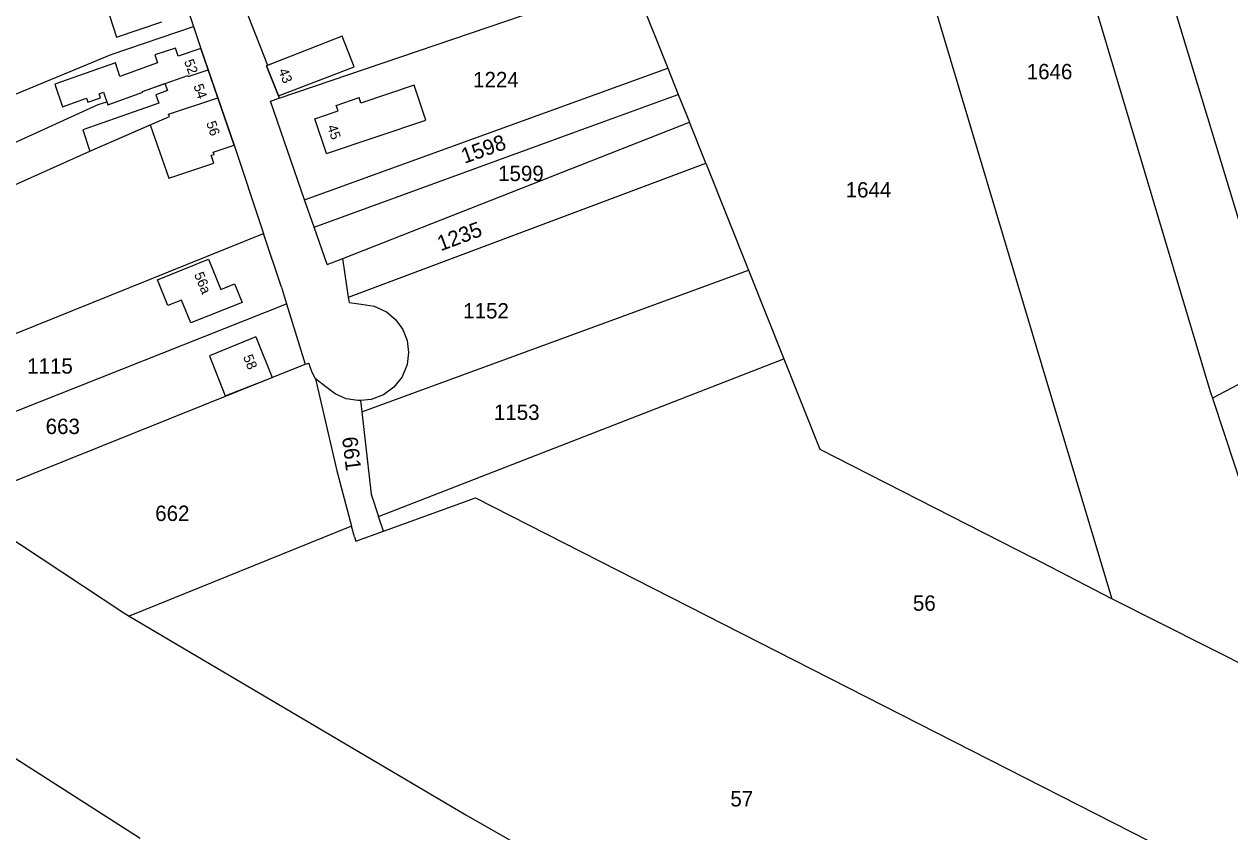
# Model space of a CAD drawing. Extents: x 191922 to 199923, y 328959 to 333350.
# Drawn here: x 192884 to 193096.1, y 329394 to 329536.2 of the extents above; entities that cross this region are included whole.
import ezdxf

# ---------------------------------------------------------------- set-up
doc = ezdxf.new("R2010")
doc.units = 0
for name, color, linetype in [('enkelbestemming', 7, 'Continuous'), ('Level 6', 7, 'Continuous'), ('maatvoering - maximum aantal wooneenheden', 7, 'Continuous'), ('recreatiewoning', 7, 'Continuous')]:
    doc.layers.add(name, color=color, linetype=linetype)

msp = doc.modelspace()

# ---------------------------------------------------------------- linework, layer by layer
at = {"layer": 'Level 6'}
for p, q in [((193057.67, 329588.48), (193092.65, 329471.52)), ((193029.67, 329587.79), (193064.57, 329470.98)), ((192909.19, 329549.64), (192913.78, 329535.76)), ((192928.88, 329523.13), (192990.9, 329544.23)), ((192990.9, 329544.23), (192997.21, 329528.38)), ((192926.86, 329528.87), (192922.76, 329539.29)), ((192913.78, 329535.76), (192915.12, 329531.85)), ((192915.12, 329531.85), (192916.39, 329528.13)), ((192916.39, 329528.13), (192918.09, 329523.19)), ((192926.86, 329528.87), (192926.66, 329528.79)), ((192926.66, 329528.79), (192928.74, 329523.52)), ((192933.34, 329505.23), (192997.21, 329528.38)), ((192997.21, 329528.38), (192999.06, 329523.78)), ((192909.4, 329520.28), (192918.09, 329523.19)), ((192918.09, 329523.19), (192920.95, 329514.83)), ((192928.74, 329523.52), (192928.88, 329523.13)), ((192981.62, 329517.41), (192999.06, 329523.78)), ((192999.06, 329523.78), (193001.03, 329518.88)), ((192940.08, 329494.91), (193001.03, 329518.88)), ((193003.91, 329511.69), (193001.03, 329518.88)), ((192935.03, 329500.42), (192981.62, 329517.41)), ((192920.95, 329514.83), (192925.89, 329500)), ((192941.08, 329488.1), (193003.91, 329511.69)), ((193003.91, 329511.69), (193011.43, 329492.89)), ((192935.03, 329500.42), (192933.34, 329505.23)), ((192848.54, 329468.03), (192926.11, 329499.32)), ((192925.89, 329500), (192926.11, 329499.32)), ((192929.26, 329489.86), (192926.11, 329499.32)), ((192937.34, 329493.83), (192935.03, 329500.42)), ((192937.34, 329493.83), (192940.08, 329494.91)), ((192941.08, 329488.1), (192940.08, 329494.91)), ((192943.4, 329467.96), (193011.43, 329492.89)), ((193011.43, 329492.89), (193017.65, 329477.28)), ((192929.26, 329489.86), (192930.16, 329486.95)), ((192861.3, 329459.62), (192930.16, 329486.95)), ((192930.16, 329486.95), (192933.46, 329476.33)), ((192941.22, 329487.2), (192941.08, 329488.1)), ((192872.4, 329451.8), (192933.46, 329476.33)), ((192933.46, 329476.33), (192934.08, 329476.51)), ((192934.67, 329474.85), (192934.08, 329476.51)), ((192946.35, 329449.51), (193017.65, 329477.28)), ((193105.24, 329476.82), (193093.04, 329470.34)), ((192935.28, 329473.72), (192934.67, 329474.85)), ((192943.18, 329469.95), (192943.4, 329467.96)), ((193064.57, 329470.98), (193075.31, 329435.04)), ((193092.65, 329471.52), (193093.04, 329470.34)), ((193093.04, 329470.34), (193110.47, 329417.3)), ((192947.22, 329446.92), (192946.35, 329449.51)), ((192941.6, 329447.83), (192902.46, 329431.97)), ((192942.11, 329445.93), (192941.6, 329447.83)), ((193075.31, 329435.04), (193061.58, 329442.19)), ((193110.47, 329417.3), (193075.31, 329435.04)), ((192904.43, 329392.87), (192867.1, 329416.73))]:
    msp.add_line(p, q, dxfattribs=at)
for points in [[(193105.24, 329476.82), (193083.57, 329548.1), (193090.88, 329551.01)], [(192850.27, 329518.75), (192853.28, 329511.73), (192899.33, 329530.82), (192913.78, 329535.76)], [(192846.17, 329498.76), (192897.04, 329522), (192898.54, 329522.48), (192898.71, 329521.96), (192904.88, 329524.15), (192904.82, 329524.32), (192912.78, 329527.13), (192912.85, 329526.94), (192916.39, 329528.13)], [(192933.34, 329505.23), (192927.37, 329522.6), (192928.88, 329523.13)], [(192849.55, 329493.17), (192895.6, 329513.8), (192909.56, 329519.92), (192909.4, 329520.28)], [(192941.22, 329487.2), (192943.29, 329486.89), (192945.6, 329486.53), (192947.74, 329485.55), (192949.36, 329484.18), (192950.6, 329482.45), (192951.37, 329480.48), (192951.63, 329478.37), (192951.36, 329476.26)], [(192951.36, 329476.26), (192950.49, 329474.12), (192949.06, 329472.29)], [(193017.65, 329477.28), (193023.98, 329461.38), (193061.58, 329442.19)], [(192940.66, 329470.24), (192938.74, 329471.08), (192937.09, 329472.36), (192935.28, 329473.72)], [(192935.28, 329473.72), (192939.04, 329457.54), (192941.6, 329447.83)], [(192949.06, 329472.29), (192947.2, 329470.92), (192945.03, 329470.1), (192943.18, 329469.95)], [(192943.18, 329469.95), (192942.73, 329469.91), (192940.66, 329470.24)], [(192943.4, 329467.96), (192945.03, 329453.46), (192946.35, 329449.51)], [(192947.22, 329446.92), (192963.43, 329452.82), (193125.43, 329370.23)], [(192872.4, 329451.8), (192901.54, 329432.55), (192902.46, 329431.97)], [(192872.4, 329451.8), (192901.54, 329432.55), (192902.46, 329431.97)], [(192942.11, 329445.93), (192942.37, 329445.17), (192947.22, 329446.92)], [(192902.46, 329431.97), (192961.72, 329397.06), (192993.48, 329378.85), (193017.16, 329366.19), (193052.72, 329348.2), (193054.8, 329346.73)], [(192902.46, 329431.97), (192961.72, 329397.06), (192993.48, 329378.85), (193017.16, 329366.19), (193052.72, 329348.2), (193054.8, 329346.73)]]:
    msp.add_lwpolyline(points, dxfattribs=at)
at = {"layer": 'recreatiewoning'}
for p, q in [((192928.74, 329523.52), (192926.66, 329528.79)), ((192928.74, 329523.52), (192942.08, 329528.65)), ((192937.22, 329513.37), (192954.69, 329519.27)), ((192924.74, 329481.12), (192927.62, 329473.99))]:
    msp.add_line(p, q, dxfattribs=at)
for points in [[(192902.9, 329547.44), (192894.06, 329544.36), (192895.32, 329540.67), (192897.78, 329541.53), (192900.24, 329533.87), (192908.26, 329536.55)], [(192942.08, 329528.65), (192939.95, 329534.04), (192926.66, 329528.79)], [(192909.45, 329509.04), (192917.38, 329511.67), (192916.91, 329513.09), (192917.43, 329513.22), (192917.29, 329513.61), (192920.95, 329514.83), (192915.12, 329531.85), (192911.08, 329530.5), (192910.61, 329531.94), (192906.99, 329530.76)], [(192906.99, 329530.76), (192907.47, 329529.33), (192900.86, 329526.94), (192900.06, 329529.33), (192889.42, 329525.57), (192890.76, 329521.61), (192894.99, 329523.1), (192895.22, 329522.41), (192897.43, 329523.19), (192897.19, 329523.91), (192897.96, 329524.19), (192898.71, 329521.96), (192904.88, 329524.15), (192904.82, 329524.32), (192908.79, 329525.73), (192909.25, 329524.46), (192907.2, 329523.73), (192907.72, 329522.27), (192894.32, 329517.56), (192895.6, 329513.8), (192906.21, 329518.45), (192909.45, 329509.04)], [(192954.69, 329519.27), (192952.62, 329525.43), (192943.26, 329522.26), (192942.94, 329523.24)], [(192937.22, 329513.37), (192935.12, 329519.51), (192939.24, 329520.91), (192938.92, 329521.86), (192942.94, 329523.24)], [(192922.34, 329487.2), (192913.31, 329483.59), (192911.71, 329487.58), (192909.29, 329486.62), (192907.47, 329491.18), (192916.45, 329494.78)], [(192916.45, 329494.78), (192918.63, 329489.48), (192921.03, 329490.46), (192922.34, 329487.2)], [(192924.74, 329481.12), (192916.63, 329477.78), (192919.39, 329470.74), (192927.62, 329473.99)]]:
    msp.add_lwpolyline(points, dxfattribs=at)

# ---------------------------------------------------------------- texts
at = {"layer": 'enkelbestemming'}
for s, p in [('1646', (193060.36, 329526.45)), ('1224', (192962.98, 329525.04)), ('1599', (192967.38, 329508.54)), ('1644', (193028.51, 329505.65)), ('1152', (192961.24, 329484.36)), ('1115', (192884.54, 329474.66)), ('1153', (192966.64, 329466.51)), ('663', (192887.8, 329464.03)), ('662', (192907.07, 329448.73)), ('56', (193040.34, 329432.94)), ('57', (193008.23, 329398.5))]:
    msp.add_text(s, height=2.7, dxfattribs=at).set_placement(p)
for s, rotation, p in [('1598', 19.6616, (192961.46, 329511.56)), ('1235', 20.4687, (192957.29, 329496.17)), ('661', 277.0043, (192939.92, 329463.41))]:
    msp.add_text(s, height=2.7, rotation=rotation, dxfattribs=at).set_placement(p)
at = {"layer": 'maatvoering - maximum aantal wooneenheden'}
for s, rotation, p in [('52', 290.3749, (192912.11, 329529.6)), ('43', 291.5354, (192928.7, 329527.98)), ('54', 288.9246, (192913.77, 329525.3)), ('56', 288.9246, (192916.01, 329518.77)), ('45', 288.8518, (192937.29, 329518.12)), ('56a', 292.3552, (192913.87, 329492.11)), ('58', 291.9717, (192922.49, 329477.61))]:
    msp.add_text(s, height=1.75, rotation=rotation, dxfattribs=at).set_placement(p)

doc.saveas('drawing.dxf')
